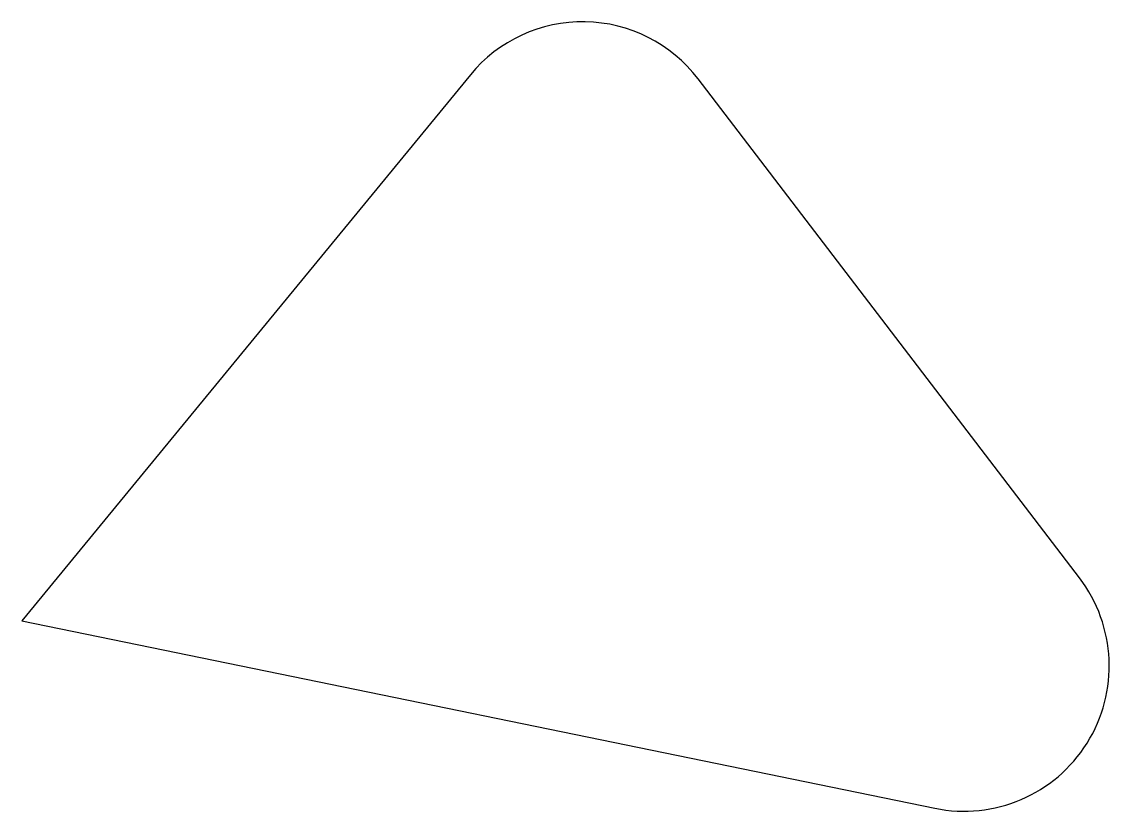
# Model space of a CAD drawing. Extents: x -25 to 49.8, y -36.9 to 17.4.
import ezdxf

# ---------------------------------------------------------------- set-up
doc = ezdxf.new("R2010")
doc.units = 0
doc.layers.get('0').update_dxf_attribs({"linetype": 'CONTINUOUS'})

msp = doc.modelspace()

# ---------------------------------------------------------------- linework, layer by layer
for points in [[(21.512, 13.477, 0.483393), (5.841, 13.753)], [(37.815, -36.743, 0.693683), (47.77, -20.874)]]:
    msp.add_lwpolyline(points, format="xyb")
for points in [[(5.841, 13.753), (-25.05, -23.84)], [(47.77, -20.874), (21.512, 13.477)], [(-25.05, -23.84), (37.815, -36.743)]]:
    msp.add_lwpolyline(points)

doc.saveas('drawing.dxf')
